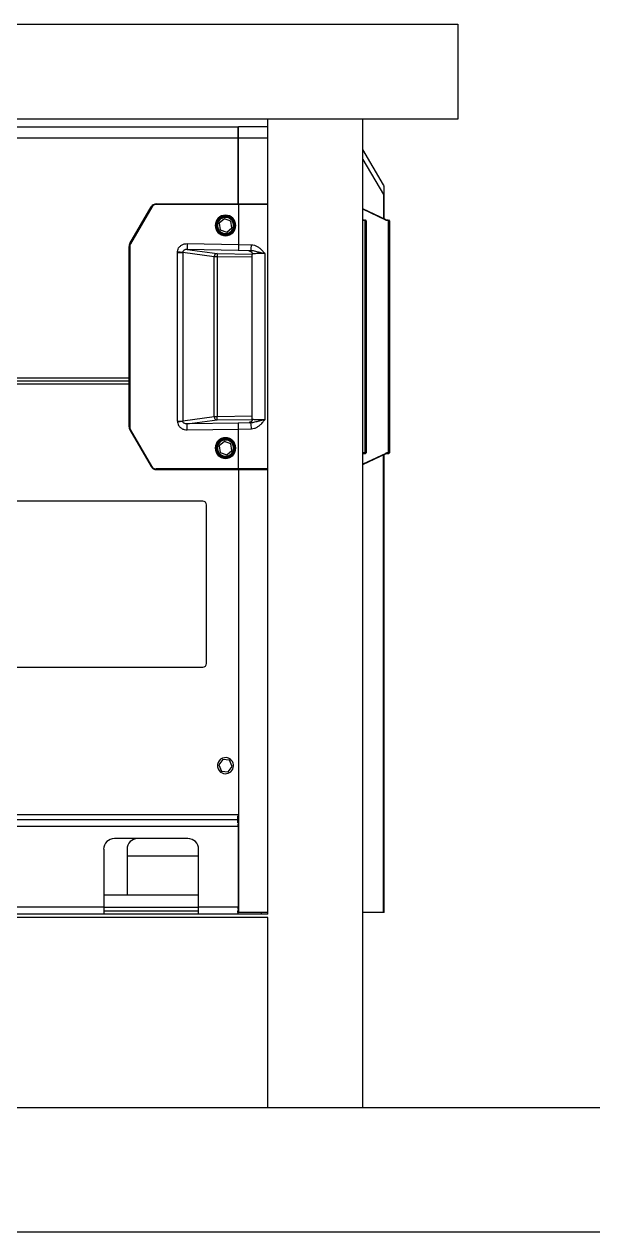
# Model space of a CAD drawing. Header units: millimetres. Extents: x -13464 to 9471, y -517 to 17126.
# Drawn here: x -9948 to -9491, y 2823 to 3793 of the extents above; entities that cross this region are included whole.
import ezdxf

# ---------------------------------------------------------------- set-up
doc = ezdxf.new("R2010")
doc.units = ezdxf.units.MM

msp = doc.modelspace()

# ---------------------------------------------------------------- linework, layer by layer
at = {"color": 7, "linetype": 'Continuous', "lineweight": 25}
for p, q in [((-10514.3, 3792.65), (-9599.9, 3792.65)), ((-9599.9, 3792.65), (-9599.9, 3716.45)), ((-9599.9, 3716.45), (-10514.3, 3716.45)), ((-9752.3, 3077.76), (-9752.3, 3716.45)), ((-9676.1, 2922.7), (-9676.1, 3716.45)), ((-10342.54, 3710.06), (-9776.45, 3710.06)), ((-9776.45, 3710.06), (-9776.45, 3701.42)), ((-9776.45, 3710.06), (-9776.15, 3710.06)), ((-9752.3, 3710.11), (-9775.94, 3710.11)), ((-10342.54, 3701.42), (-9776.45, 3701.42)), ((-9775.91, 3701.47), (-9776.45, 3701.47)), ((-9776.45, 3701.42), (-9776.45, 3648.28)), ((-9775.91, 3648.28), (-9775.91, 3701.47)), ((-9775.91, 3701.47), (-9752.3, 3701.47)), ((-9659.61, 3663.54), (-9676.1, 3692.1)), ((-9676.1, 3683.85), (-9659.61, 3655.84)), ((-9659.61, 3663.54), (-9659.37, 3662.59)), ((-9659.37, 3658.76), (-9659.61, 3655.84)), ((-9658.93, 3636.16), (-9658.93, 3657.21)), ((-9841.98, 3648.28), (-9841.98, 3647.77)), ((-9841.98, 3648.28), (-9775.94, 3648.28)), ((-9775.93, 3647.77), (-9841.98, 3647.77)), ((-9775.94, 3648.28), (-9752.3, 3648.28)), ((-9775.93, 3647.77), (-9775.93, 3615.7)), ((-9752.3, 3647.77), (-9775.93, 3647.77)), ((-9659.61, 3655.84), (-9659.61, 3636.49)), ((-9863.14, 3616.39), (-9846.1, 3645.9)), ((-9845.66, 3645.64), (-9862.7, 3616.13)), ((-9845.66, 3645.64), (-9846.1, 3645.9)), ((-9786.39, 3639.27), (-9786.39, 3638.8)), ((-9658, 3635.73), (-9676.1, 3644.29)), ((-9657.75, 3635.25), (-9676.1, 3643.93)), ((-9794.03, 3630.99), (-9794.2, 3630.99)), ((-9793.56, 3630.99), (-9794.03, 3630.99)), ((-9787.32, 3636.34), (-9791.48, 3632.85)), ((-9791.48, 3632.85), (-9790.54, 3627.51)), ((-9782.22, 3634.48), (-9787.32, 3636.34)), ((-9785.44, 3625.65), (-9781.28, 3629.14)), ((-9781.28, 3629.14), (-9782.22, 3634.48)), ((-9779.22, 3630.99), (-9778.76, 3630.99)), ((-9778.76, 3630.99), (-9778.59, 3630.99)), ((-9675.07, 3635.32), (-9676.1, 3635.32)), ((-9675.07, 3635.32), (-9673.99, 3635.32)), ((-9674.63, 3634.82), (-9674.63, 3448.38)), ((-9673.49, 3634.82), (-9674.63, 3634.82)), ((-9673.49, 3634.82), (-9673.49, 3448.38)), ((-9656.28, 3635.32), (-9658.04, 3635.32)), ((-9656.28, 3635.32), (-9655.21, 3635.32)), ((-9655.84, 3634.82), (-9655.84, 3448.38)), ((-9654.7, 3634.82), (-9655.84, 3634.82)), ((-9654.7, 3634.82), (-9654.7, 3448.38)), ((-9790.54, 3627.51), (-9785.44, 3625.65)), ((-9786.39, 3622.72), (-9786.39, 3623.19)), ((-9863.78, 3469.19), (-9863.78, 3614.01)), ((-9863.27, 3614.01), (-9863.78, 3614.01)), ((-9863.27, 3614.01), (-9863.27, 3469.19)), ((-9863.14, 3616.39), (-9862.7, 3616.13)), ((-9825.04, 3609.28), (-9820.65, 3609.28)), ((-9825.04, 3473.92), (-9825.04, 3609.28)), ((-9824.98, 3610.17), (-9820.64, 3609.59)), ((-9820.65, 3609.28), (-9820.65, 3473.92)), ((-9795.52, 3605.91), (-9820.65, 3609.28)), ((-9817.12, 3616.43), (-9817.21, 3611.68)), ((-9776.14, 3610.94), (-9817.21, 3611.68)), ((-9817.21, 3611.68), (-9793.14, 3608.45)), ((-9817.12, 3616.43), (-9775.93, 3615.69)), ((-9793.14, 3608.45), (-9793.18, 3605.91)), ((-9793.14, 3608.45), (-9764.89, 3607.94)), ((-9765.96, 3610.73), (-9776.14, 3610.94)), ((-9775.93, 3615.7), (-9765.63, 3615.49)), ((-9766.86, 3610.29), (-9766.45, 3610.26)), ((-9766.33, 3610.2), (-9766.86, 3610.29)), ((-9754.87, 3608.31), (-9758.67, 3609.2)), ((-9754.87, 3608.31), (-9754.87, 3474.89)), ((-9795.52, 3477.28), (-9795.52, 3605.91)), ((-9793.18, 3605.91), (-9795.52, 3605.91)), ((-9793.18, 3605.91), (-9793.18, 3477.28)), ((-9764.89, 3605.41), (-9793.18, 3605.91)), ((-9764.89, 3475.26), (-9764.89, 3607.94)), ((-9863.78, 3508.38), (-10342.54, 3508.38)), ((-10342.35, 3506.23), (-9863.78, 3506.23)), ((-9863.78, 3503.5), (-10342.35, 3503.5)), ((-9825.04, 3473.92), (-9820.65, 3473.92)), ((-9820.64, 3473.61), (-9824.98, 3473.02)), ((-9795.52, 3477.28), (-9820.65, 3473.92)), ((-9817.21, 3471.52), (-9793.14, 3474.75)), ((-9793.18, 3477.28), (-9795.52, 3477.28)), ((-9764.89, 3477.79), (-9793.18, 3477.28)), ((-9793.14, 3474.75), (-9793.18, 3477.28)), ((-9793.14, 3474.75), (-9764.89, 3475.25)), ((-9765.96, 3472.47), (-9776.14, 3472.26)), ((-9766.33, 3473), (-9766.86, 3472.9)), ((-9766.86, 3472.9), (-9766.45, 3472.94)), ((-9754.87, 3474.89), (-9758.67, 3474)), ((-9863.27, 3469.19), (-9863.78, 3469.19)), ((-9863.14, 3466.81), (-9862.7, 3467.06)), ((-9863.14, 3466.81), (-9846.1, 3437.3)), ((-9845.66, 3437.55), (-9862.7, 3467.06)), ((-9776.14, 3472.26), (-9817.21, 3471.52)), ((-9817.12, 3466.77), (-9817.21, 3471.52)), ((-9817.12, 3466.77), (-9775.93, 3467.5)), ((-9775.93, 3467.5), (-9765.63, 3467.71)), ((-9775.93, 3435.43), (-9775.93, 3467.5)), ((-9787.32, 3457.55), (-9791.48, 3454.06)), ((-9791.48, 3454.06), (-9790.54, 3448.72)), ((-9782.22, 3455.69), (-9787.32, 3457.55)), ((-9786.39, 3460.48), (-9786.39, 3460.01)), ((-9781.28, 3450.35), (-9782.22, 3455.69)), ((-9794.03, 3452.2), (-9794.2, 3452.2)), ((-9793.56, 3452.2), (-9794.03, 3452.2)), ((-9790.54, 3448.72), (-9785.44, 3446.86)), ((-9786.39, 3443.93), (-9786.39, 3444.4)), ((-9785.44, 3446.86), (-9781.28, 3450.35)), ((-9779.22, 3452.2), (-9778.76, 3452.2)), ((-9778.76, 3452.2), (-9778.59, 3452.2)), ((-9657.75, 3447.94), (-9676.1, 3439.26)), ((-9675.07, 3447.87), (-9676.1, 3447.87)), ((-9676.1, 3438.91), (-9658, 3447.47)), ((-9675.07, 3447.87), (-9673.99, 3447.87)), ((-9673.49, 3448.38), (-9674.63, 3448.38)), ((-9659.61, 3079.28), (-9659.61, 3446.71)), ((-9658.93, 3079.28), (-9658.93, 3447.03)), ((-9656.28, 3447.87), (-9658.04, 3447.87)), ((-9656.28, 3447.87), (-9655.21, 3447.87)), ((-9654.7, 3448.38), (-9655.84, 3448.38)), ((-9845.66, 3437.55), (-9846.1, 3437.3)), ((-9775.93, 3435.43), (-9841.98, 3435.43)), ((-9841.98, 3434.92), (-9841.98, 3435.43)), ((-9841.98, 3434.92), (-9775.94, 3434.92)), ((-9776.05, 3434.92), (-9776.05, 3079.28)), ((-9775.94, 3434.92), (-9752.3, 3434.92)), ((-9752.3, 3435.43), (-9775.93, 3435.43)), ((-9804.71, 3409.52), (-10068.49, 3409.52)), ((-9801.66, 3279.22), (-9801.66, 3406.47)), ((-10068.49, 3276.17), (-9804.71, 3276.17)), ((-9788.48, 3202.11), (-9791.76, 3197.79)), ((-9783.1, 3201.44), (-9788.48, 3202.11)), ((-9781, 3196.43), (-9783.1, 3201.44)), ((-9791.76, 3197.79), (-9789.66, 3192.79)), ((-9789.66, 3192.79), (-9784.28, 3192.11)), ((-9784.28, 3192.11), (-9781, 3196.43)), ((-10342.35, 3157.82), (-9776.42, 3157.82)), ((-10342.35, 3153.96), (-9776.45, 3153.96)), ((-9776.45, 3150.91), (-9776.45, 3156.76)), ((-9776.25, 3148.26), (-10342.35, 3148.26)), ((-9776.25, 3148.26), (-9776.25, 3150.13)), ((-9776.25, 3148.26), (-9776.25, 3083.46)), ((-9816.64, 3138.6), (-9875.57, 3138.6)), ((-9884.2, 3129.97), (-9884.2, 3083.46)), ((-9865.42, 3129.97), (-9865.42, 3093.12)), ((-9808, 3124.3), (-9865.42, 3124.3)), ((-9808, 3083.46), (-9808, 3129.97)), ((-9808, 3093.12), (-9884.2, 3093.12)), ((-9752.3, 3077.76), (-10361.9, 3077.76)), ((-9752.3, 3075.1), (-10361.9, 3075.1)), ((-9884.2, 3083.46), (-10234.4, 3083.46)), ((-9884.2, 3083.46), (-9884.2, 3077.76)), ((-9884.2, 3083.46), (-9808, 3083.46)), ((-9884.2, 3080.42), (-9808, 3080.42)), ((-9776.25, 3083.46), (-9808, 3083.46)), ((-9808, 3077.76), (-9808, 3083.46)), ((-9776.45, 3079.28), (-9776.45, 3080.81)), ((-9776.05, 3079.28), (-9776.45, 3079.28)), ((-9776.25, 3081.59), (-9776.25, 3083.46)), ((-9776.25, 3077.76), (-9776.25, 3079.28)), ((-9752.3, 3079.28), (-9776.05, 3079.28)), ((-9757.47, 3077.76), (-9757.47, 3079.28)), ((-9752.3, 2922.7), (-9752.3, 3075.1)), ((-9659.61, 3079.28), (-9676.1, 3079.28)), ((-9658.93, 3079.28), (-9659.61, 3079.28)), ((-10964.3, 2922.7), (-8983.1, 2922.7)), ((-13464.3, 2822.7), (-3464.3, 2822.7))]:
    msp.add_line(p, q, dxfattribs=at)
at = {"color": 7, "linetype": 'Continuous', "lineweight": 25, "flags": 128}
msp.add_lwpolyline([(-9659.37, 3658.76), (-9659.21, 3658.69), (-9659.09, 3658.62), (-9659.01, 3658.55), (-9658.97, 3658.47), (-9658.97, 3658.45)], dxfattribs=at)
at = {"color": 7, "linetype": 'Continuous', "lineweight": 25}
for centre, radius, start, end in [((-9775.94, 3709.6), 0.508, 90, 180), ((-9663.41, 3660.76), 4.44, 345.81024, 24.39453), ((-9841.98, 3643.52), 4.76, 90, 150), ((-9841.98, 3643.52), 4.25, 90, 150), ((-9786.39, 3630.99), 8.27, 90, 270), ((-9786.39, 3630.99), 7.81, 90, 180), ((-9786.39, 3630.99), 7.64, 0, 180), ((-9786.39, 3630.99), 7.17, 0, 180), ((-9786.38, 3630.99), 6.48, 40.00654, 220.00654), ((-9786.39, 3630.99), 8.27, 270, 90), ((-9786.39, 3630.99), 7.81, 0, 90), ((-9786.39, 3630.99), 7.81, 180, 270), ((-9786.39, 3630.99), 7.64, 180, 0), ((-9786.39, 3630.99), 7.17, 180, 0), ((-9786.38, 3630.99), 6.48, 220.00654, 40.00654), ((-9786.39, 3630.99), 7.81, 270, 0), ((-9675.1, 3634.85), 0.478, 356.18874, 85.59805), ((-9673.99, 3634.82), 0.508, 0, 90), ((-9656.32, 3634.85), 0.478, 356.18874, 85.59805), ((-9655.21, 3634.82), 0.508, 0, 90), ((-9859.01, 3614.01), 4.76, 150, 180), ((-9859.01, 3614.01), 4.25, 150, 180), ((-9793.02, 3605.95), 2.5, 92.74112, 180.82052), ((-9791.28, 3614.9), 25.66, 350.64608, 1.30768), ((-9765.72, 3608.36), 7.1, 359.93259, 6.7315), ((-9793.02, 3477.25), 2.5, 179.17948, 267.25888), ((-9791.28, 3468.3), 25.66, 358.69232, 9.35392), ((-9765.72, 3474.83), 7.1, 353.2685, 0.06741), ((-9859.01, 3469.19), 4.76, 180, 210), ((-9859.01, 3469.19), 4.25, 180, 210), ((-9786.39, 3452.2), 8.27, 90, 270), ((-9786.39, 3452.2), 7.81, 90, 180), ((-9786.39, 3452.2), 7.64, 0, 180), ((-9786.39, 3452.2), 7.17, 0, 180), ((-9786.38, 3452.2), 6.48, 40.00654, 220.00654), ((-9786.38, 3452.2), 6.48, 220.00654, 40.00654), ((-9786.39, 3452.2), 8.27, 270, 90), ((-9786.39, 3452.2), 7.81, 0, 90), ((-9786.39, 3452.2), 7.81, 180, 270), ((-9786.39, 3452.2), 7.64, 180, 0), ((-9786.39, 3452.2), 7.17, 180, 0), ((-9786.39, 3452.2), 7.81, 270, 0), ((-9675.1, 3448.35), 0.478, 274.40195, 3.81126), ((-9673.99, 3448.38), 0.508, 270, 0), ((-9656.32, 3448.35), 0.478, 274.40195, 3.81126), ((-9655.21, 3448.38), 0.508, 270, 0), ((-9841.98, 3439.68), 4.76, 210, 270), ((-9841.98, 3439.68), 4.25, 210, 270), ((-9804.71, 3406.47), 3.05, 0, 90), ((-9804.71, 3279.22), 3.05, 270, 0), ((-9786.38, 3197.11), 6.48, 52.8186, 232.8186), ((-9786.38, 3197.11), 6.48, 232.8186, 52.8186), ((-9875.57, 3129.97), 8.64, 90, 180), ((-9856.78, 3129.97), 8.64, 90, 180), ((-9816.64, 3129.97), 8.64, 0, 90)]:
    msp.add_arc(centre, radius, start, end, dxfattribs=at)
for points, knots in [([(-9775.91, 3701.47), (-9775.91, 3702.57), (-9775.91, 3704.25), (-9775.92, 3706.25), (-9775.92, 3707.59), (-9775.93, 3708.72), (-9775.93, 3709.4), (-9775.93, 3709.81), (-9775.94, 3710.05), (-9775.94, 3710.09), (-9775.94, 3710.11)], [0, 0, 0, 0, 0.242157, 0.368938, 0.499161, 0.622554, 0.759449, 0.822002, 0.90219, 1, 1, 1, 1]), ([(-9659.01, 3660.99), (-9658.98, 3661.14), (-9658.83, 3662.02), (-9659.25, 3662.85), (-9659.61, 3663.54)], [0, 0, 0, 0, 0.164438, 1, 1, 1, 1]), ([(-9659.61, 3655.84), (-9659.25, 3656.23), (-9658.83, 3656.7), (-9658.98, 3657.14), (-9659, 3657.21)], [0, 0, 0, 0, 0.839512, 1, 1, 1, 1]), ([(-9659.37, 3662.59), (-9659.37, 3662.43), (-9659.39, 3662.09), (-9659.4, 3661.23), (-9659.39, 3660.07), (-9659.37, 3659.19), (-9659.37, 3658.76)], [0, 0, 0, 0, 0.2437695, 0.4991595, 0.7549831, 1, 1, 1, 1]), ([(-9658.97, 3658.45), (-9658.99, 3658.71), (-9659.02, 3659.09), (-9659.05, 3659.56), (-9659.05, 3659.81), (-9659.06, 3659.96), (-9659.05, 3660.05), (-9659.05, 3660.05), (-9659.05, 3660.05)], [0, 0, 0, 0, 0.346574, 0.521189, 0.691138, 0.776673, 0.864311, 1, 1, 1, 1]), ([(-9658.93, 3657.22), (-9658.93, 3657.31), (-9658.93, 3657.49), (-9658.94, 3657.8), (-9658.95, 3658.13), (-9658.96, 3658.34), (-9658.97, 3658.45)], [0, 0, 0, 0, 0.250526, 0.489743, 0.734099, 1, 1, 1, 1]), ([(-9775.94, 3648.28), (-9775.94, 3648.27), (-9775.94, 3648.25), (-9775.93, 3648.11), (-9775.93, 3647.94), (-9775.93, 3647.83), (-9775.93, 3647.77)], [0, 0, 0, 0, 0.270303, 0.562484, 0.789771, 1, 1, 1, 1]), ([(-9676.1, 3635.46), (-9676.03, 3635.45), (-9675.69, 3635.36), (-9675.34, 3635.34), (-9675.07, 3635.32)], [0, 0, 0, 0, 0.198069, 1, 1, 1, 1]), ([(-9674.63, 3634.82), (-9674.99, 3634.84), (-9675.48, 3634.87), (-9675.97, 3635.03), (-9676.1, 3635.08)], [0, 0, 0, 0, 0.72664, 1, 1, 1, 1]), ([(-9658.16, 3635.76), (-9657.99, 3635.68), (-9657.64, 3635.52), (-9657.01, 3635.38), (-9656.56, 3635.35), (-9656.28, 3635.32)], [0, 0, 0, 0, 0.280186, 0.560145, 1, 1, 1, 1]), ([(-9658, 3635.72), (-9658, 3635.72), (-9657.97, 3635.72), (-9657.92, 3635.68), (-9657.84, 3635.6), (-9657.78, 3635.5), (-9657.75, 3635.37), (-9657.75, 3635.29), (-9657.75, 3635.25)], [0, 0, 0, 0, 0.0026562, 0.1696952, 0.3414542, 0.6175379, 0.7956036, 1, 1, 1, 1]), ([(-9655.84, 3634.82), (-9656.2, 3634.84), (-9656.7, 3634.88), (-9657.34, 3635.07), (-9657.61, 3635.19), (-9657.75, 3635.25)], [0, 0, 0, 0, 0.560269, 0.780149, 1, 1, 1, 1]), ([(-9825.04, 3609.28), (-9825.03, 3609.45), (-9825.03, 3609.75), (-9824.99, 3610.04), (-9824.98, 3610.17)], [0, 0, 0, 0, 0.560159, 1, 1, 1, 1]), ([(-9824.98, 3610.17), (-9824.84, 3610.79), (-9824.56, 3612.07), (-9823.44, 3613.79), (-9821.76, 3615.27), (-9819.58, 3616.28), (-9817.93, 3616.38), (-9817.12, 3616.43)], [0, 0, 0, 0, 0.171638, 0.356474, 0.550258, 0.780382, 1, 1, 1, 1]), ([(-9820.64, 3609.59), (-9820.64, 3609.53), (-9820.65, 3609.43), (-9820.65, 3609.33), (-9820.65, 3609.28)], [0, 0, 0, 0, 0.55853, 1, 1, 1, 1]), ([(-9817.21, 3611.68), (-9817.61, 3611.67), (-9818.41, 3611.65), (-9819.35, 3611.29), (-9819.97, 3610.84), (-9820.31, 3610.45), (-9820.54, 3610.04), (-9820.61, 3609.74), (-9820.64, 3609.59)], [0, 0, 0, 0, 0.289336, 0.56869, 0.695108, 0.806683, 0.905887, 1, 1, 1, 1]), ([(-9775.93, 3615.69), (-9775.95, 3615.04), (-9775.98, 3613.68), (-9776.04, 3612.11), (-9776.1, 3611.16), (-9776.13, 3611.01), (-9776.14, 3610.94)], [0, 0, 0, 0, 0.270834, 0.562217, 0.789089, 1, 1, 1, 1]), ([(-9775.93, 3615.69), (-9775.93, 3615.69), (-9775.93, 3615.7), (-9775.93, 3615.7), (-9775.93, 3615.7)], [0, 0, 0, 0, 0.559973, 1, 1, 1, 1]), ([(-9766.86, 3610.29), (-9767.06, 3610.34), (-9767.47, 3610.43), (-9767.35, 3610.55), (-9766.85, 3610.65), (-9766.26, 3610.71), (-9765.96, 3610.73)], [0, 0, 0, 0, 0.2776739, 0.5606827, 0.7824736, 1, 1, 1, 1]), ([(-9766.45, 3610.26), (-9766.42, 3610.25), (-9766.36, 3610.23), (-9765.97, 3610.01), (-9765.62, 3609.73), (-9765.3, 3609.35), (-9765.06, 3608.9), (-9764.92, 3608.42), (-9764.9, 3608.1), (-9764.89, 3607.94)], [0, 0, 0, 0, 0.370478, 0.515287, 0.629534, 0.727982, 0.821131, 0.912228, 1, 1, 1, 1]), ([(-9758.67, 3609.2), (-9759.52, 3609.4), (-9761.05, 3609.77), (-9762.99, 3610.27), (-9764.54, 3610.65), (-9765.52, 3610.7), (-9765.96, 3610.73)], [0, 0, 0, 0, 0.331375, 0.602178, 0.821661, 1, 1, 1, 1]), ([(-9765.63, 3615.49), (-9764.8, 3615.4), (-9763.14, 3615.23), (-9760.84, 3614.18), (-9758.67, 3612.65), (-9756.69, 3610.64), (-9755.48, 3609.08), (-9754.87, 3608.31)], [0, 0, 0, 0, 0.185655, 0.372247, 0.558138, 0.778864, 1, 1, 1, 1]), ([(-9758.62, 3608.36), (-9759.49, 3608.35), (-9761.26, 3608.34), (-9763.22, 3608.25), (-9764.61, 3608.12), (-9764.79, 3608), (-9764.89, 3607.94)], [0, 0, 0, 0, 0.245812, 0.499729, 0.733216, 1, 1, 1, 1]), ([(-9754.87, 3608.31), (-9755.51, 3608.32), (-9756.79, 3608.35), (-9758.01, 3608.35), (-9758.62, 3608.36)], [0, 0, 0, 0, 0.503443, 1, 1, 1, 1]), ([(-9825.04, 3473.92), (-9825.03, 3473.75), (-9825.03, 3473.45), (-9824.99, 3473.16), (-9824.98, 3473.02)], [0, 0, 0, 0, 0.560159, 1, 1, 1, 1]), ([(-9824.98, 3473.02), (-9824.84, 3472.41), (-9824.56, 3471.13), (-9823.44, 3469.41), (-9821.76, 3467.93), (-9819.58, 3466.92), (-9817.93, 3466.82), (-9817.12, 3466.77)], [0, 0, 0, 0, 0.171638, 0.356474, 0.550258, 0.780382, 1, 1, 1, 1]), ([(-9820.64, 3473.61), (-9820.64, 3473.66), (-9820.65, 3473.77), (-9820.65, 3473.87), (-9820.65, 3473.92)], [0, 0, 0, 0, 0.55853, 1, 1, 1, 1]), ([(-9817.21, 3471.52), (-9817.61, 3471.53), (-9818.41, 3471.55), (-9819.35, 3471.91), (-9819.97, 3472.36), (-9820.31, 3472.75), (-9820.54, 3473.16), (-9820.61, 3473.46), (-9820.64, 3473.61)], [0, 0, 0, 0, 0.289336, 0.56869, 0.695115, 0.806683, 0.90589, 1, 1, 1, 1]), ([(-9766.86, 3472.9), (-9767.06, 3472.86), (-9767.47, 3472.77), (-9767.35, 3472.65), (-9766.85, 3472.54), (-9766.26, 3472.49), (-9765.96, 3472.47)], [0, 0, 0, 0, 0.277674, 0.560683, 0.782474, 1, 1, 1, 1]), ([(-9764.89, 3475.26), (-9764.9, 3475.11), (-9764.91, 3474.81), (-9765.04, 3474.36), (-9765.25, 3473.93), (-9765.63, 3473.43), (-9766.14, 3473.05), (-9766.34, 3472.98), (-9766.45, 3472.94)], [0, 0, 0, 0, 0.087809, 0.180546, 0.279877, 0.392353, 0.668655, 1, 1, 1, 1]), ([(-9758.67, 3474), (-9759.52, 3473.8), (-9761.05, 3473.42), (-9762.99, 3472.93), (-9764.54, 3472.55), (-9765.52, 3472.49), (-9765.96, 3472.47)], [0, 0, 0, 0, 0.331375, 0.602178, 0.821661, 1, 1, 1, 1]), ([(-9765.63, 3467.71), (-9764.8, 3467.8), (-9763.14, 3467.97), (-9760.84, 3469.01), (-9758.67, 3470.55), (-9756.69, 3472.56), (-9755.48, 3474.11), (-9754.87, 3474.89)], [0, 0, 0, 0, 0.185655, 0.372247, 0.558138, 0.778864, 1, 1, 1, 1]), ([(-9758.62, 3474.84), (-9759.49, 3474.85), (-9761.26, 3474.86), (-9763.22, 3474.95), (-9764.61, 3475.08), (-9764.79, 3475.2), (-9764.89, 3475.26)], [0, 0, 0, 0, 0.2458153, 0.4997295, 0.7332201, 1, 1, 1, 1]), ([(-9754.87, 3474.89), (-9755.51, 3474.88), (-9756.79, 3474.85), (-9758.01, 3474.84), (-9758.62, 3474.84)], [0, 0, 0, 0, 0.503443, 1, 1, 1, 1]), ([(-9775.93, 3467.5), (-9775.95, 3468.16), (-9775.98, 3469.52), (-9776.04, 3471.09), (-9776.1, 3472.04), (-9776.13, 3472.19), (-9776.14, 3472.26)], [0, 0, 0, 0, 0.270834, 0.562217, 0.789089, 1, 1, 1, 1]), ([(-9775.93, 3467.5), (-9775.93, 3467.5), (-9775.93, 3467.5), (-9775.93, 3467.5), (-9775.93, 3467.5)], [0, 0, 0, 0, 0.559973, 1, 1, 1, 1]), ([(-9674.63, 3448.38), (-9674.99, 3448.36), (-9675.48, 3448.32), (-9675.97, 3448.17), (-9676.1, 3448.12)], [0, 0, 0, 0, 0.72664, 1, 1, 1, 1]), ([(-9676.1, 3447.74), (-9675.96, 3447.77), (-9675.62, 3447.85), (-9675.27, 3447.87), (-9675.07, 3447.87)], [0, 0, 0, 0, 0.411055, 1, 1, 1, 1]), ([(-9658, 3447.47), (-9658, 3447.47), (-9657.97, 3447.48), (-9657.92, 3447.52), (-9657.84, 3447.6), (-9657.78, 3447.7), (-9657.75, 3447.83), (-9657.75, 3447.9), (-9657.75, 3447.94)], [0, 0, 0, 0, 0.002628, 0.169674, 0.341454, 0.617494, 0.79557, 1, 1, 1, 1]), ([(-9657.91, 3447.54), (-9657.77, 3447.59), (-9657.44, 3447.74), (-9656.9, 3447.84), (-9656.49, 3447.86), (-9656.28, 3447.87)], [0, 0, 0, 0, 0.246832, 0.625636, 1, 1, 1, 1]), ([(-9655.84, 3448.38), (-9656.2, 3448.35), (-9656.7, 3448.32), (-9657.34, 3448.13), (-9657.61, 3448.01), (-9657.75, 3447.94)], [0, 0, 0, 0, 0.560269, 0.7801486, 1, 1, 1, 1]), ([(-9775.94, 3434.92), (-9775.94, 3434.93), (-9775.94, 3434.95), (-9775.93, 3435.08), (-9775.93, 3435.25), (-9775.93, 3435.37), (-9775.93, 3435.43)], [0, 0, 0, 0, 0.270303, 0.562484, 0.789771, 1, 1, 1, 1])]:
    msp.add_open_spline(points, degree=3, knots=knots, dxfattribs=at)

doc.saveas('drawing.dxf')
